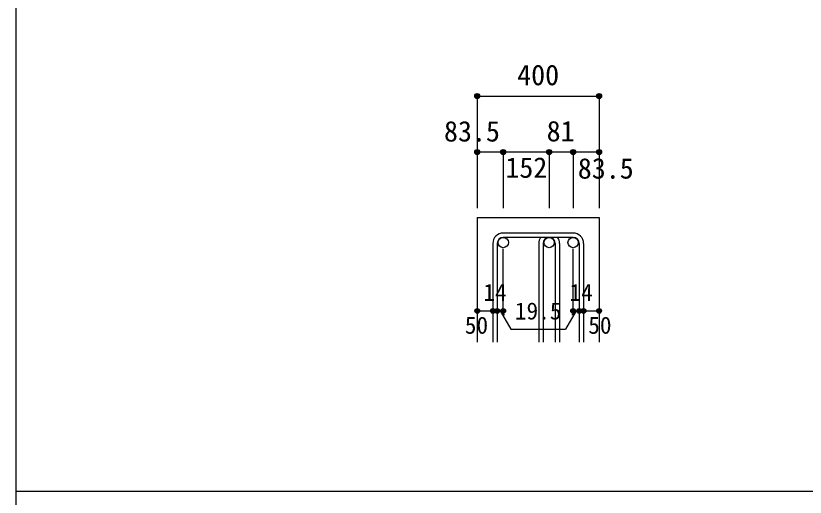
# Model space of a CAD drawing. Units: millimetres at full size, sheet at 1:30; details may follow other scales. Extents: x -5973 to 5954, y -4195 to 4201.
# Drawn here: x -5973 to -3439, y -15 to 1531 of the extents above; entities that cross this region are included whole.
import ezdxf
from ezdxf.enums import TextEntityAlignment as Align

# ---------------------------------------------------------------- set-up
doc = ezdxf.new("R2010")
doc.units = ezdxf.units.MM
doc.header["$LTSCALE"] = 30
doc.header["$PDMODE"] = 32
doc.header["$PDSIZE"] = 15
for name, color, linetype in [('0-1_躯体線', 2, 'Continuous'), ('0-5_基礎梁筋', 7, 'Continuous'), ('0-6_スタラップ筋', 7, 'Continuous'), ('0-D_寸法', 4, 'Continuous'), ('F-0_枠', 6, 'Continuous')]:
    doc.layers.add(name, color=color, linetype=linetype)
doc.styles.add('ＭＳ ゴシック', font='')
doc.styles.get('ＭＳ ゴシック').set_extended_font_data('MS Gothic')

msp = doc.modelspace()

# ---------------------------------------------------------------- linework, layer by layer
at = {"layer": '0-1_躯体線'}
for p, q in [((-4491.52, 883.3), (-4491.52, 483.3)), ((-4491.52, 883.3), (-4100.3, 883.3)), ((-4100.3, 883.3), (-4100.3, 483.3))]:
    msp.add_line(p, q, dxfattribs=at)
at = {"layer": '0-5_基礎梁筋', "color": 3}
for centre in [(-4408.02, 802.8), (-4260.8, 802.8), (-4183.8, 802.8)]:
    msp.add_circle(centre, 16.5, dxfattribs=at)
at = {"layer": '0-6_スタラップ筋'}
for p, q in [((-4183.8, 833.3), (-4408.02, 833.3)), ((-4183.8, 819.3), (-4408.02, 819.3)), ((-4441.52, 799.8), (-4441.52, 483.3)), ((-4427.52, 799.8), (-4427.52, 483.3)), ((-4294.3, 799.8), (-4294.3, 483.3)), ((-4280.3, 799.8), (-4280.3, 483.3)), ((-4241.3, 799.8), (-4241.3, 483.3)), ((-4227.3, 799.8), (-4227.3, 483.3)), ((-4164.3, 799.8), (-4164.3, 483.3)), ((-4150.3, 799.8), (-4150.3, 483.3))]:
    msp.add_line(p, q, dxfattribs=at)
for centre, radius, start, end in [((-4408.02, 799.8), 33.5, 90, 180), ((-4408.02, 799.8), 19.5, 90, 180), ((-4260.8, 799.8), 33.5, 144.40235, 180), ((-4260.8, 799.8), 19.5, 90, 180), ((-4260.8, 799.8), 19.5, 0, 90), ((-4260.8, 799.8), 33.5, 0, 35.59765), ((-4183.8, 799.8), 33.5, 0, 90), ((-4183.8, 799.8), 19.5, 0, 90)]:
    msp.add_arc(centre, radius, start, end, dxfattribs=at)
at = {"layer": '0-D_寸法'}
for p, q in [((-4491.52, 1273.3), (-4491.52, 1093.3)), ((-4491.52, 1273.3), (-4100.3, 1273.3)), ((-4100.3, 1273.3), (-4100.3, 1093.3)), ((-4408.02, 1093.3), (-4491.52, 1093.3)), ((-4491.52, 1093.3), (-4491.52, 913.3)), ((-4408.02, 1093.3), (-4408.02, 913.3)), ((-4260.8, 1093.3), (-4408.02, 1093.3)), ((-4260.8, 1093.3), (-4260.8, 913.3)), ((-4183.8, 1093.3), (-4260.8, 1093.3)), ((-4100.3, 1093.3), (-4183.8, 1093.3)), ((-4183.8, 1093.3), (-4183.8, 913.3)), ((-4100.3, 1093.3), (-4100.3, 913.3)), ((-4408.02, 583.3), (-4408.02, 782.63)), ((-4183.8, 583.3), (-4183.8, 782.63)), ((-4491.52, 583.3), (-4441.52, 583.3)), ((-4441.52, 583.3), (-4408.02, 583.3)), ((-4417.77, 583.3), (-4403.63, 569.16)), ((-4417.77, 583.3), (-4383.54, 524.02)), ((-4174.05, 583.3), (-4208.27, 524.02)), ((-4174.05, 583.3), (-4188.19, 569.16)), ((-4183.8, 583.3), (-4100.3, 583.3)), ((-4164.3, 583.3), (-4150.3, 583.3)), ((-4383.54, 524.02), (-4208.27, 524.02))]:
    msp.add_line(p, q, dxfattribs=at)
msp.add_lwpolyline([(-4100.3, 1273.3), (-4100.3, 1093.3), (-4100.3, 913.3)], dxfattribs=at)
for centre, radius in [((-4491.52, 1273.3), 8), ((-4491.52, 1273.3), 7.2), ((-4491.52, 1273.3), 6.4), ((-4491.52, 1273.3), 5.6), ((-4491.52, 1273.3), 4.8), ((-4491.52, 1273.3), 4), ((-4491.52, 1273.3), 3.2), ((-4491.52, 1273.3), 2.4), ((-4491.52, 1273.3), 1.6), ((-4491.52, 1273.3), 0.8), ((-4100.3, 1273.3), 8), ((-4100.3, 1273.3), 7.2), ((-4100.3, 1273.3), 6.4), ((-4100.3, 1273.3), 5.6), ((-4100.3, 1273.3), 4.8), ((-4100.3, 1273.3), 4), ((-4100.3, 1273.3), 3.2), ((-4100.3, 1273.3), 2.4), ((-4100.3, 1273.3), 1.6), ((-4100.3, 1273.3), 0.8), ((-4491.52, 1093.3), 8), ((-4491.52, 1093.3), 7.2), ((-4491.52, 1093.3), 6.4), ((-4491.52, 1093.3), 5.6), ((-4491.52, 1093.3), 4.8), ((-4491.52, 1093.3), 4), ((-4491.52, 1093.3), 3.2), ((-4491.52, 1093.3), 2.4), ((-4491.52, 1093.3), 1.6), ((-4491.52, 1093.3), 0.8), ((-4408.02, 1093.3), 8), ((-4408.02, 1093.3), 7.2), ((-4408.02, 1093.3), 6.4), ((-4408.02, 1093.3), 5.6), ((-4408.02, 1093.3), 4.8), ((-4408.02, 1093.3), 4), ((-4408.02, 1093.3), 3.2), ((-4408.02, 1093.3), 2.4), ((-4408.02, 1093.3), 1.6), ((-4408.02, 1093.3), 0.8), ((-4260.8, 1093.3), 8), ((-4260.8, 1093.3), 7.2), ((-4260.8, 1093.3), 6.4), ((-4260.8, 1093.3), 5.6), ((-4260.8, 1093.3), 4.8), ((-4260.8, 1093.3), 4), ((-4260.8, 1093.3), 3.2), ((-4260.8, 1093.3), 2.4), ((-4260.8, 1093.3), 1.6), ((-4260.8, 1093.3), 0.8), ((-4183.8, 1093.3), 8), ((-4183.8, 1093.3), 7.2), ((-4183.8, 1093.3), 6.4), ((-4183.8, 1093.3), 5.6), ((-4183.8, 1093.3), 4.8), ((-4183.8, 1093.3), 4), ((-4183.8, 1093.3), 3.2), ((-4183.8, 1093.3), 2.4), ((-4183.8, 1093.3), 1.6), ((-4183.8, 1093.3), 0.8), ((-4100.3, 1093.3), 8), ((-4100.3, 1093.3), 7.2), ((-4100.3, 1093.3), 6.4), ((-4100.3, 1093.3), 5.6), ((-4100.3, 1093.3), 4.8), ((-4100.3, 1093.3), 4), ((-4100.3, 1093.3), 3.2), ((-4100.3, 1093.3), 2.4), ((-4100.3, 1093.3), 1.6), ((-4100.3, 1093.3), 0.8), ((-4491.52, 583.3), 4), ((-4491.52, 583.3), 3.6), ((-4491.52, 583.3), 3.2), ((-4491.52, 583.3), 2.8), ((-4491.52, 583.3), 2.4), ((-4491.52, 583.3), 2), ((-4491.52, 583.3), 1.6), ((-4491.52, 583.3), 1.2), ((-4491.52, 583.3), 0.8), ((-4491.52, 583.3), 0.4), ((-4441.52, 583.3), 4), ((-4441.52, 583.3), 3.6), ((-4441.52, 583.3), 3.2), ((-4441.52, 583.3), 2.8), ((-4441.52, 583.3), 2.4), ((-4441.52, 583.3), 2), ((-4441.52, 583.3), 1.6), ((-4441.52, 583.3), 1.2), ((-4441.52, 583.3), 0.8), ((-4441.52, 583.3), 0.4), ((-4427.52, 583.3), 4), ((-4427.52, 583.3), 3.6), ((-4427.52, 583.3), 3.2), ((-4427.52, 583.3), 2.8), ((-4427.52, 583.3), 2.4), ((-4427.52, 583.3), 2), ((-4427.52, 583.3), 1.6), ((-4427.52, 583.3), 1.2), ((-4427.52, 583.3), 0.8), ((-4427.52, 583.3), 0.4), ((-4408.02, 583.3), 4), ((-4408.02, 583.3), 3.6), ((-4408.02, 583.3), 3.2), ((-4408.02, 583.3), 2.8), ((-4408.02, 583.3), 2.4), ((-4408.02, 583.3), 2), ((-4408.02, 583.3), 1.6), ((-4408.02, 583.3), 1.2), ((-4408.02, 583.3), 0.8), ((-4408.02, 583.3), 0.4), ((-4183.8, 583.3), 4), ((-4183.8, 583.3), 3.6), ((-4183.8, 583.3), 3.2), ((-4183.8, 583.3), 2.8), ((-4183.8, 583.3), 2.4), ((-4183.8, 583.3), 2), ((-4183.8, 583.3), 1.6), ((-4183.8, 583.3), 1.2), ((-4183.8, 583.3), 0.8), ((-4183.8, 583.3), 0.4), ((-4164.3, 583.3), 4), ((-4164.3, 583.3), 3.6), ((-4164.3, 583.3), 3.2), ((-4164.3, 583.3), 2.8), ((-4164.3, 583.3), 2.4), ((-4164.3, 583.3), 2), ((-4164.3, 583.3), 1.6), ((-4164.3, 583.3), 1.2), ((-4164.3, 583.3), 0.8), ((-4164.3, 583.3), 0.4), ((-4150.3, 583.3), 4), ((-4150.3, 583.3), 3.6), ((-4150.3, 583.3), 3.2), ((-4150.3, 583.3), 2.8), ((-4150.3, 583.3), 2.4), ((-4150.3, 583.3), 2), ((-4150.3, 583.3), 1.6), ((-4150.3, 583.3), 1.2), ((-4150.3, 583.3), 0.8), ((-4150.3, 583.3), 0.4), ((-4100.3, 583.3), 4), ((-4100.3, 583.3), 3.6), ((-4100.3, 583.3), 3.2), ((-4100.3, 583.3), 2.8), ((-4100.3, 583.3), 2.4), ((-4100.3, 583.3), 2), ((-4100.3, 583.3), 1.6), ((-4100.3, 583.3), 1.2), ((-4100.3, 583.3), 0.8), ((-4100.3, 583.3), 0.4)]:
    msp.add_circle(centre, radius, dxfattribs=at)
at = {"layer": '0-D_寸法', "color": 7}
for p in [(-4491.52, 1273.3), (-4100.3, 1273.3), (-4491.52, 1093.3), (-4408.02, 1093.3), (-4260.8, 1093.3), (-4183.8, 1093.3), (-4100.3, 1093.3), (-4491.52, 583.3), (-4441.52, 583.3), (-4427.52, 583.3), (-4408.02, 583.3), (-4183.8, 583.3), (-4164.3, 583.3), (-4150.3, 583.3), (-4100.3, 583.3)]:
    msp.add_point(p, dxfattribs=at)
at = {"layer": 'F-0_枠'}
msp.add_line((-5972.88, 4201.15), (-5972.88, -4195.24), dxfattribs=at)
at = {"layer": 'F-0_枠', "color": 2}
msp.add_line((3723.6, 2.95), (-5972.88, 2.95), dxfattribs=at)

# ---------------------------------------------------------------- texts
at = {"layer": '0-D_寸法', "style": 'ＭＳ ゴシック'}
for s, height, p in [('400', 65.98, (-4363.41, 1288.3)), ('83.5', 65.98, (-4598.33, 1107.45)), ('81', 65.98, (-4268.8, 1107.95)), ('152', 65.98, (-4401.35, 990.88)), ('83.5', 65.98, (-4168.8, 988.3)), ('14', 54.99, (-4472.05, 598.75)), ('14', 54.99, (-4195.26, 598.75)), ('19.5', 54.99, (-4370.8, 539.02)), ('50', 54.99, (-4531.52, 493.3)), ('50', 54.99, (-4135.3, 493.3))]:
    msp.add_text(s, height=height, dxfattribs=at).set_placement(p, align=Align.BOTTOM_LEFT)

doc.saveas('drawing.dxf')
